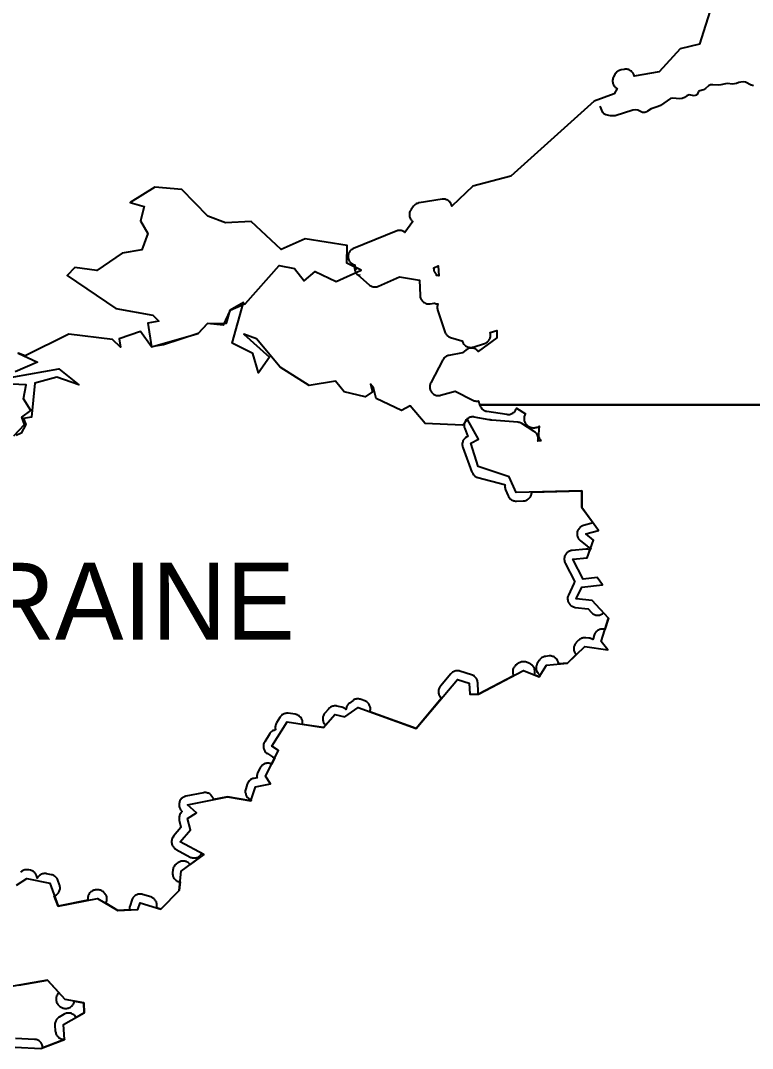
# Model space of a CAD drawing. Header units: metres. Extents: x 0 to 1325, y -1 to 773.
# Drawn here: x 779.6 to 817.7, y 166.6 to 220.1 of the extents above; entities that cross this region are included whole.
import ezdxf
from ezdxf.enums import TextEntityAlignment as Align

# ---------------------------------------------------------------- set-up
doc = ezdxf.new("R2010")
doc.units = ezdxf.units.M

msp = doc.modelspace()

# ---------------------------------------------------------------- linework, layer by layer
at = {"layer": 'CUT'}
for points in [[(816.25, 222.908), (814.96, 218.838), (813.96, 218.598), (812.87, 217.398), (811.57, 217.168), (811.57, 217.178), (811.56, 217.218), (811.55, 217.258), (811.53, 217.298), (811.51, 217.338), (811.48, 217.368), (811.45, 217.408), (811.42, 217.438), (811.38, 217.458), (811.35, 217.478), (811.31, 217.498), (811.27, 217.518), (811.23, 217.528), (811.18, 217.538), (811.14, 217.538), (811.1, 217.538), (811.05, 217.528), (810.88, 217.498), (810.84, 217.488), (810.8, 217.478), (810.75, 217.458), (810.72, 217.438), (810.68, 217.408), (810.64, 217.378), (810.61, 217.348), (810.59, 217.308), (810.56, 217.268), (810.49, 217.138), (810.47, 217.098), (810.46, 217.058), (810.45, 217.018), (810.44, 216.968), (810.44, 216.928), (810.44, 216.888), (810.45, 216.838), (810.46, 216.798), (810.47, 216.758), (810.49, 216.718), (810.52, 216.678), (810.54, 216.638), (810.57, 216.608), (810.61, 216.578), (810.64, 216.558), (810.68, 216.528), (810.53, 216.258), (809.48, 215.868), (805.15, 211.968), (803.16, 211.458), (802.08, 210.408), (802.07, 210.428), (802.06, 210.478), (802.04, 210.518), (802.02, 210.558), (801.99, 210.598), (801.97, 210.628), (801.93, 210.658), (801.9, 210.688), (801.86, 210.718), (801.82, 210.738), (801.78, 210.748), (801.74, 210.768), (801.69, 210.778), (801.65, 210.778), (801.6, 210.778), (801.56, 210.768), (800.37, 210.578), (800.33, 210.578), (800.29, 210.558), (800.25, 210.548), (800.21, 210.528), (800.17, 210.498), (800.14, 210.478), (800.11, 210.448), (800.08, 210.408), (799.95, 210.238), (799.93, 210.208), (799.91, 210.168), (799.89, 210.128), (799.87, 210.078), (799.87, 210.038), (799.86, 209.998), (799.86, 209.948), (799.86, 209.908), (799.87, 209.858), (799.89, 209.818), (799.9, 209.778), (799.92, 209.738), (799.95, 209.698), (799.98, 209.668), (800.01, 209.638), (800.04, 209.608), (799.63, 209.048), (799.6, 209.078), (799.56, 209.098), (799.52, 209.118), (799.48, 209.128), (799.44, 209.138), (799.39, 209.148), (799.35, 209.148), (799.31, 209.148), (799.26, 209.138), (799.22, 209.128), (799.18, 209.118), (796.95, 208.208), (796.91, 208.188), (796.87, 208.158), (796.84, 208.138), (796.8, 208.108), (796.77, 208.078), (796.75, 208.038), (796.72, 207.998), (796.7, 207.958), (796.69, 207.918), (796.68, 207.878), (796.67, 207.828), (796.67, 207.788), (796.67, 207.738), (796.68, 207.698), (796.69, 207.658), (796.71, 207.608), (796.73, 207.568), (796.75, 207.538), (796.78, 207.498), (796.81, 207.468), (796.84, 207.438), (796.88, 207.408), (796.92, 207.388), (796.96, 207.368), (797, 207.358), (797.04, 207.348), (797.03, 207.328), (797.02, 207.288), (797.01, 207.238), (797.01, 207.198), (797.01, 207.158), (797.02, 207.108), (797.03, 207.068), (797.04, 207.028), (797.06, 206.988), (797.08, 206.948), (797.1, 206.908), (797.13, 206.878), (797.16, 206.848), (797.77, 206.318), (797.81, 206.288), (797.85, 206.268), (797.89, 206.248), (797.93, 206.228), (797.98, 206.218), (798.02, 206.208), (798.07, 206.208), (798.12, 206.208), (798.16, 206.218), (798.21, 206.228), (798.25, 206.248), (799.34, 206.728), (800.39, 206.568), (800.42, 205.768), (800.42, 205.718), (800.43, 205.678), (800.44, 205.628), (800.46, 205.588), (800.48, 205.548), (800.51, 205.518), (800.53, 205.478), (800.57, 205.448), (800.6, 205.418), (800.64, 205.398), (800.68, 205.368), (800.72, 205.358), (800.76, 205.338), (800.8, 205.328), (800.85, 205.328), (800.89, 205.328), (800.94, 205.328), (801.16, 205.358), (801.17, 205.358), (801.22, 205.348), (801.26, 205.338), (801.31, 205.338), (801.35, 205.338), (801.34, 205.318), (801.33, 205.278), (801.32, 205.238), (801.31, 205.188), (801.31, 205.148), (801.31, 205.108), (801.32, 205.058), (801.33, 205.018), (801.71, 203.868), (801.73, 203.828), (801.75, 203.788), (801.77, 203.748), (801.8, 203.718), (801.83, 203.688), (801.86, 203.658), (801.9, 203.628), (801.93, 203.608), (801.97, 203.588), (802.01, 203.578), (802.59, 203.408), (802.61, 203.408), (802.63, 203.358), (802.64, 203.318), (802.66, 203.278), (802.69, 203.238), (802.72, 203.208), (802.75, 203.178), (802.78, 203.148), (802.81, 203.128), (802.85, 203.108), (802.89, 203.088), (802.93, 203.078), (802.98, 203.068), (803.02, 203.058), (803.06, 203.058), (803.1, 203.058), (803.15, 203.068), (803.19, 203.078), (803.78, 203.268), (803.82, 203.288), (803.86, 203.308), (803.9, 203.328), (803.93, 203.358), (803.96, 203.388), (803.99, 203.418), (804.02, 203.448), (804.04, 203.488), (804.06, 203.528), (804.07, 203.568), (804.08, 203.618), (804.09, 203.658), (804.09, 203.698), (804.09, 203.748), (804.08, 203.788), (804.07, 203.828), (804.07, 203.838), (804.42, 203.948), (804.41, 203.568), (803.45, 202.848), (803.42, 202.878), (803.39, 202.908), (803.36, 202.938), (803.32, 202.968), (803.28, 202.988), (803.24, 202.998), (803.2, 203.018), (803.15, 203.028), (803.11, 203.028), (803.07, 203.028), (803.02, 203.018), (802.98, 203.018), (802.94, 202.998), (802.9, 202.988), (802.86, 202.958), (802.82, 202.938), (802.62, 202.788), (801.92, 202.648), (801.88, 202.638), (801.84, 202.628), (801.8, 202.608), (801.76, 202.578), (801.72, 202.558), (801.69, 202.528), (801.66, 202.498), (801.64, 202.458), (801.61, 202.418), (800.97, 201.218), (800.95, 201.178), (800.94, 201.138), (800.93, 201.098), (800.92, 201.058), (800.92, 201.008), (800.92, 200.968), (800.93, 200.928), (800.94, 200.878), (800.95, 200.838), (800.97, 200.798), (800.99, 200.768), (801.02, 200.728), (801.05, 200.698), (801.08, 200.668), (801.11, 200.638), (801.15, 200.618), (801.19, 200.598), (801.23, 200.578), (801.27, 200.568), (801.31, 200.558), (801.36, 200.558), (801.4, 200.558), (801.44, 200.568), (801.49, 200.578), (802.25, 200.778), (803.16, 200.318), (803.2, 200.298), (803.24, 200.288), (803.28, 200.278), (803.33, 200.268), (803.37, 200.268), (803.41, 200.268), (803.46, 200.278), (803.52, 200.068), (849.68, 200.068)], [(779.41, 175.088), (779.95, 175.438), (781.14, 175.188), (781.58, 173.998), (783.62, 174.398), (784.68, 173.768), (785.73, 173.818), (785.84, 174.168), (786.92, 173.838), (787.88, 174.808), (787.99, 175.818), (789.16, 176.678), (787.93, 177.338), (788.46, 177.968), (788.32, 178.558), (788.78, 178.848), (788.32, 179.268), (790.39, 179.678), (791.61, 179.468), (791.85, 180.198), (792.63, 180.358), (792.37, 180.748), (793.05, 182.088), (792.71, 182.308), (793.5, 183.578), (795.39, 183.278), (795.99, 183.958), (796.51, 183.848), (797.19, 184.328), (800.21, 183.228), (802.36, 185.788), (802.97, 185.598), (803, 185.018), (803.46, 185.018), (805.81, 186.258), (806.62, 185.918), (807, 186.538), (808.09, 186.638), (808.99, 187.508), (810.2, 187.328), (809.85, 187.768), (810.22, 188.968), (809.38, 189.888), (808.55, 189.988), (808.83, 190.588), (809.92, 190.708), (809.63, 191.088), (808.91, 190.998), (808.37, 192.048), (809.12, 192.108), (809.44, 193.038), (809.04, 193.358), (809.7, 193.528), (808.84, 194.738), (808.84, 195.598), (805.42, 195.518), (805.06, 196.328), (803.44, 196.858), (803.06, 198.078), (803.46, 198.288), (802.88, 199.308), (802.62, 199.018), (800.69, 199.098), (799.91, 200.028), (799.45, 199.788), (798.14, 200.408), (797.99, 200.958), (797.83, 201.158), (797.95, 200.758), (797.56, 200.498), (796.47, 200.758), (796.02, 201.298), (794.64, 201.088), (793.13, 202.038), (791.91, 203.508), (791.25, 203.748), (792.58, 202.558), (792.01, 201.738), (791.71, 202.748), (790.63, 203.288), (791.23, 205.398), (790.54, 205.008), (790.17, 204.218), (789.35, 204.308), (788.87, 203.778), (787.07, 203.198), (786.43, 203.098), (785.86, 203.888), (784.75, 203.508), (784.82, 203.068), (784.41, 203.478), (782.13, 203.748), (779.86, 202.628), (779.49, 202.758), (780.51, 202.288), (779.35, 201.798)], [(778.47, 201.388), (781.61, 201.948), (782.65, 201.108), (781.51, 201.508), (780.36, 201.198), (780.19, 199.438), (779.78, 199.358), (779.9, 199.048), (779.65, 198.608), (779.39, 198.478)], [(779.27, 198.458), (779.82, 199.048), (779.68, 199.438), (780.16, 199.778), (779.78, 200.378), (779.91, 201.108), (778.38, 201.188)], [(849.68, 200.068), (803.52, 200.068), (803.53, 200.048), (803.55, 200.008), (803.57, 199.968), (803.59, 199.928), (803.62, 199.888), (803.65, 199.858), (803.69, 199.828), (803.72, 199.808), (803.76, 199.788), (803.8, 199.768), (803.85, 199.748), (803.89, 199.748), (804.94, 199.588), (804.99, 199.578), (805.03, 199.578), (805.07, 199.578), (805.12, 199.588), (805.16, 199.608), (805.2, 199.618), (805.24, 199.638), (805.27, 199.668), (805.31, 199.688), (805.34, 199.718), (805.37, 199.758), (805.39, 199.788), (805.41, 199.828), (805.43, 199.868), (805.44, 199.898), (805.9, 199.598), (805.89, 199.588), (805.87, 199.548), (805.85, 199.508), (805.84, 199.468), (805.83, 199.418), (805.83, 199.378), (805.83, 199.338), (805.84, 199.288), (805.84, 199.248), (805.86, 199.208), (805.87, 199.168), (805.89, 199.128), (805.92, 199.088), (805.95, 199.058), (805.98, 199.028), (806.01, 198.998), (806.05, 198.968), (806.08, 198.948), (806.12, 198.928), (806.16, 198.908), (806.2, 198.898), (806.24, 198.888), (806.28, 198.878), (806.32, 198.878), (806.37, 198.878), (806.41, 198.888), (806.46, 198.898), (806.5, 198.908), (806.54, 198.918), (806.58, 198.938), (806.61, 198.958), (806.58, 198.558), (806.58, 198.518), (806.58, 198.468), (806.59, 198.428), (806.6, 198.388), (806.62, 198.338), (806.64, 198.298), (806.67, 198.268), (806.69, 198.228), (806.71, 198.208), (806.55, 198.178), (806.56, 198.218), (806.57, 198.268), (806.57, 198.308), (806.57, 198.358), (806.56, 198.398), (806.55, 198.438), (806.53, 198.488), (806.51, 198.528), (806.49, 198.558), (806.46, 198.598), (806.43, 198.628), (806.4, 198.658), (806.36, 198.688), (805.72, 199.098), (805.68, 199.118), (805.64, 199.138), (805.6, 199.148), (805.56, 199.158), (805.51, 199.168), (804.15, 199.268), (804.13, 199.268), (804.11, 199.278), (804.06, 199.288), (804.02, 199.298), (803.24, 199.438), (803.2, 199.448), (803.15, 199.448), (803.11, 199.448), (803.07, 199.438), (803.03, 199.428), (802.98, 199.408), (802.95, 199.398), (802.91, 199.368), (802.87, 199.348), (802.84, 199.318), (802.81, 199.288), (802.79, 199.248), (802.76, 199.208), (802.75, 199.178), (802.73, 199.128), (802.72, 199.088), (802.71, 199.048), (802.71, 199.008), (802.71, 198.958), (802.72, 198.918), (802.73, 198.878), (802.74, 198.838), (802.9, 198.428), (802.87, 198.418), (802.83, 198.398), (802.79, 198.368), (802.76, 198.338), (802.73, 198.308), (802.7, 198.278), (802.67, 198.238), (802.65, 198.198), (802.64, 198.158), (802.62, 198.118), (802.61, 198.068), (802.61, 198.028), (802.61, 197.978), (802.62, 197.938), (802.63, 197.888), (802.64, 197.848), (803.12, 196.568), (803.14, 196.528), (803.16, 196.498), (803.18, 196.458), (803.21, 196.428), (803.24, 196.398), (803.27, 196.368), (803.31, 196.348), (803.34, 196.318), (803.38, 196.308), (803.42, 196.298), (804.81, 195.928), (804.84, 195.918), (804.83, 195.878), (804.83, 195.828), (804.83, 195.788), (804.84, 195.738), (804.85, 195.698), (804.87, 195.658), (805.01, 195.338), (805.03, 195.298), (805.05, 195.258), (805.08, 195.228), (805.11, 195.188), (805.14, 195.168), (805.18, 195.138), (805.22, 195.118), (805.26, 195.098), (805.3, 195.088), (805.34, 195.078), (805.39, 195.068), (805.43, 195.068), (805.79, 195.078), (805.84, 195.078), (805.88, 195.088), (805.92, 195.098), (805.96, 195.118), (806, 195.138), (806.04, 195.158), (806.07, 195.188), (806.1, 195.218), (806.13, 195.248), (806.16, 195.288), (806.18, 195.328), (806.2, 195.368), (806.21, 195.408), (806.22, 195.448), (806.23, 195.488), (806.23, 195.538), (808.84, 195.598), (808.84, 194.738), (809.42, 193.928), (808.93, 193.798), (808.88, 193.778), (808.84, 193.768), (808.81, 193.738), (808.77, 193.718), (808.74, 193.688), (808.71, 193.658), (808.68, 193.628), (808.66, 193.588), (808.63, 193.558), (808.62, 193.518), (808.6, 193.468), (808.6, 193.428), (808.59, 193.388), (808.59, 193.348), (808.59, 193.298), (808.6, 193.258), (808.61, 193.218), (808.63, 193.178), (808.65, 193.138), (808.67, 193.098), (808.7, 193.068), (808.73, 193.038), (808.76, 193.008), (809.11, 192.728), (809.14, 192.698), (809.18, 192.678), (809.22, 192.658), (809.26, 192.648), (809.3, 192.638), (809.26, 192.518), (809.23, 192.538), (809.18, 192.548), (809.14, 192.558), (809.1, 192.558), (809.05, 192.558), (808.33, 192.498), (808.29, 192.488), (808.25, 192.478), (808.2, 192.468), (808.16, 192.448), (808.13, 192.428), (808.09, 192.398), (808.06, 192.368), (808.03, 192.338), (808, 192.308), (807.98, 192.268), (807.96, 192.228), (807.94, 192.188), (807.93, 192.138), (807.92, 192.098), (807.92, 192.058), (807.92, 192.008), (807.93, 191.968), (807.94, 191.928), (807.95, 191.878), (807.97, 191.838), (808.47, 190.858), (808.44, 190.818), (808.42, 190.778), (808.14, 190.178), (808.13, 190.138), (808.11, 190.098), (808.1, 190.048), (808.1, 190.008), (808.1, 189.958), (808.11, 189.918), (808.11, 189.868), (808.13, 189.828), (808.15, 189.788), (808.17, 189.748), (808.19, 189.718), (808.22, 189.678), (808.25, 189.648), (808.29, 189.618), (808.33, 189.598), (808.37, 189.578), (808.41, 189.558), (808.45, 189.548), (808.5, 189.538), (809.16, 189.458), (809.34, 189.268), (809.37, 189.238), (809.41, 189.208), (809.45, 189.188), (809.49, 189.168), (809.53, 189.148), (809.57, 189.138), (809.61, 189.128), (809.66, 189.128), (809.7, 189.128), (809.75, 189.138), (809.79, 189.148), (809.83, 189.158), (809.87, 189.178), (809.91, 189.198), (809.95, 189.228), (809.97, 189.248), (810.22, 188.968), (810.04, 188.388), (810, 188.398), (809.96, 188.408), (809.91, 188.408), (809.87, 188.408), (809.83, 188.398), (809.78, 188.388), (809.74, 188.378), (809.7, 188.358), (809.66, 188.338), (809.63, 188.308), (809.59, 188.278), (809.56, 188.248), (809.54, 188.208), (809.52, 188.178), (809.5, 188.138), (809.48, 188.098), (809.42, 187.908), (809.41, 187.858), (809.38, 187.878), (809.34, 187.898), (809.29, 187.918), (809.25, 187.928), (809.21, 187.938), (809.05, 187.958), (809, 187.958), (808.96, 187.958), (808.91, 187.948), (808.87, 187.938), (808.82, 187.928), (808.78, 187.908), (808.74, 187.888), (808.71, 187.858), (808.67, 187.828), (808.55, 187.708), (808.52, 187.678), (808.5, 187.638), (808.47, 187.598), (808.45, 187.558), (808.44, 187.518), (808.43, 187.478), (808.42, 187.428), (808.42, 187.388), (808.42, 187.338), (808.43, 187.298), (808.44, 187.258), (808.46, 187.208), (808.48, 187.168), (808.5, 187.138), (808.53, 187.098), (808.55, 187.078), (808.09, 186.638), (807.63, 186.598), (807.63, 186.608), (807.62, 186.648), (807.61, 186.698), (807.59, 186.738), (807.57, 186.778), (807.55, 186.818), (807.52, 186.848), (807.49, 186.878), (807.46, 186.908), (807.42, 186.938), (807.39, 186.958), (807.35, 186.978), (807.31, 186.988), (807.26, 186.998), (807.22, 187.008), (807.17, 187.008), (807.13, 187.008), (806.95, 186.988), (806.9, 186.978), (806.86, 186.968), (806.82, 186.948), (806.78, 186.928), (806.74, 186.908), (806.7, 186.878), (806.67, 186.848), (806.64, 186.808), (806.61, 186.768), (806.52, 186.618), (806.5, 186.578), (806.49, 186.538), (806.47, 186.498), (806.46, 186.448), (806.46, 186.408), (806.46, 186.368), (806.47, 186.318), (806.47, 186.278), (806.49, 186.238), (806.5, 186.188), (806.53, 186.158), (806.55, 186.118), (806.58, 186.078), (806.61, 186.048), (806.65, 186.028), (806.67, 186.008), (806.62, 185.918), (806.36, 186.028), (806.38, 186.058), (806.39, 186.098), (806.4, 186.148), (806.4, 186.188), (806.4, 186.238), (806.39, 186.278), (806.38, 186.318), (806.37, 186.368), (806.35, 186.408), (806.33, 186.438), (806.3, 186.478), (806.27, 186.508), (806.24, 186.538), (806.2, 186.568), (806.17, 186.588), (806.13, 186.608), (805.99, 186.668), (805.95, 186.688), (805.91, 186.698), (805.87, 186.708), (805.82, 186.708), (805.78, 186.708), (805.74, 186.698), (805.7, 186.698), (805.66, 186.678), (805.62, 186.668), (805.58, 186.648), (805.46, 186.578), (805.43, 186.548), (805.39, 186.528), (805.36, 186.498), (805.33, 186.458), (805.31, 186.428), (805.29, 186.388), (805.27, 186.348), (805.25, 186.298), (805.25, 186.258), (805.24, 186.218), (805.24, 186.168), (805.24, 186.128), (805.25, 186.078), (805.27, 186.038), (805.28, 185.998), (805.29, 185.978), (803.46, 185.018), (803.45, 185.018), (803.45, 185.028), (803.45, 185.068), (803.45, 185.118), (803.42, 185.628), (803.41, 185.668), (803.4, 185.718), (803.39, 185.758), (803.37, 185.798), (803.35, 185.838), (803.32, 185.878), (803.29, 185.908), (803.26, 185.938), (803.23, 185.968), (803.19, 185.988), (803.15, 186.008), (803.1, 186.028), (802.49, 186.218), (802.45, 186.228), (802.41, 186.238), (802.36, 186.238), (802.32, 186.238), (802.28, 186.228), (802.23, 186.218), (802.19, 186.208), (802.15, 186.188), (802.11, 186.168), (802.08, 186.138), (802.05, 186.108), (802.02, 186.078), (801.48, 185.438), (801.45, 185.408), (801.43, 185.368), (801.41, 185.328), (801.39, 185.288), (801.38, 185.238), (801.37, 185.198), (801.37, 185.158), (801.37, 185.108), (801.38, 185.068), (801.39, 185.028), (801.4, 184.988), (801.42, 184.948), (801.44, 184.908), (801.47, 184.868), (801.5, 184.838), (801.53, 184.808), (800.21, 183.228), (797.8, 184.108), (797.81, 184.138), (797.82, 184.178), (797.83, 184.228), (797.83, 184.268), (797.83, 184.308), (797.82, 184.358), (797.81, 184.398), (797.79, 184.438), (797.77, 184.478), (797.75, 184.518), (797.72, 184.558), (797.69, 184.588), (797.65, 184.618), (797.62, 184.638), (797.58, 184.658), (797.54, 184.678), (797.35, 184.748), (797.3, 184.768), (797.26, 184.768), (797.22, 184.778), (797.17, 184.778), (797.13, 184.778), (797.09, 184.768), (797.04, 184.758), (797, 184.738), (796.96, 184.718), (796.93, 184.688), (796.75, 184.558), (796.71, 184.538), (796.68, 184.508), (796.65, 184.468), (796.63, 184.438), (796.61, 184.398), (796.59, 184.358), (796.58, 184.318), (796.57, 184.268), (796.56, 184.228), (796.54, 184.238), (796.51, 184.268), (796.47, 184.288), (796.43, 184.308), (796.39, 184.328), (796.35, 184.338), (796.09, 184.398), (796.05, 184.408), (796, 184.408), (795.96, 184.408), (795.91, 184.398), (795.87, 184.388), (795.83, 184.378), (795.79, 184.358), (795.75, 184.338), (795.71, 184.318), (795.68, 184.288), (795.65, 184.248), (795.46, 184.028), (795.43, 183.998), (795.41, 183.958), (795.39, 183.918), (795.37, 183.878), (795.36, 183.838), (795.35, 183.798), (795.35, 183.748), (795.35, 183.708), (795.36, 183.668), (795.37, 183.618), (795.38, 183.578), (795.4, 183.538), (795.42, 183.498), (795.44, 183.468), (795.47, 183.428), (795.5, 183.398), (795.39, 183.278), (794.3, 183.448), (794.3, 183.458), (794.3, 183.508), (794.3, 183.548), (794.29, 183.598), (794.29, 183.638), (794.27, 183.678), (794.26, 183.718), (794.24, 183.758), (794.21, 183.798), (794.18, 183.828), (794.15, 183.858), (794.12, 183.888), (794.08, 183.918), (794.04, 183.938), (794, 183.948), (793.96, 183.968), (793.91, 183.978), (793.56, 184.028), (793.52, 184.028), (793.48, 184.028), (793.43, 184.018), (793.39, 184.018), (793.35, 183.998), (793.31, 183.988), (793.27, 183.968), (793.23, 183.938), (793.2, 183.908), (793.17, 183.878), (793.14, 183.848), (793.12, 183.808), (792.95, 183.528), (792.92, 183.488), (792.91, 183.448), (792.89, 183.408), (792.89, 183.368), (792.88, 183.318), (792.88, 183.278), (792.88, 183.238), (792.89, 183.188), (792.9, 183.168), (792.85, 183.158), (792.81, 183.138), (792.77, 183.128), (792.73, 183.108), (792.69, 183.078), (792.66, 183.058), (792.63, 183.018), (792.6, 182.988), (792.58, 182.948), (792.33, 182.538), (792.3, 182.508), (792.29, 182.468), (792.27, 182.418), (792.27, 182.378), (792.26, 182.338), (792.26, 182.288), (792.26, 182.248), (792.27, 182.208), (792.28, 182.168), (792.3, 182.118), (792.32, 182.088), (792.34, 182.048), (792.37, 182.008), (792.4, 181.978), (792.43, 181.948), (792.47, 181.928), (792.74, 181.758), (792.78, 181.738), (792.82, 181.718), (792.86, 181.708), (792.69, 181.378), (792.66, 181.388), (792.62, 181.408), (792.58, 181.418), (792.54, 181.428), (792.49, 181.428), (792.45, 181.428), (792.4, 181.418), (792.36, 181.408), (792.32, 181.398), (792.28, 181.378), (792.24, 181.348), (792.2, 181.328), (792.17, 181.298), (792.14, 181.258), (792.11, 181.228), (792.09, 181.188), (791.97, 180.958), (791.95, 180.918), (791.94, 180.878), (791.93, 180.838), (791.92, 180.788), (791.92, 180.748), (791.92, 180.708), (791.93, 180.668), (791.77, 180.638), (791.72, 180.628), (791.68, 180.618), (791.64, 180.598), (791.6, 180.578), (791.57, 180.548), (791.54, 180.518), (791.51, 180.488), (791.48, 180.448), (791.46, 180.418), (791.44, 180.378), (791.42, 180.338), (791.34, 180.088), (791.33, 180.038), (791.32, 179.998), (791.32, 179.958), (791.32, 179.908), (791.33, 179.868), (791.34, 179.828), (791.35, 179.788), (791.37, 179.748), (791.39, 179.708), (791.42, 179.668), (791.45, 179.638), (791.48, 179.608), (791.51, 179.578), (791.55, 179.558), (791.59, 179.538), (791.63, 179.518), (791.61, 179.468), (790.39, 179.678), (789.67, 179.538), (789.66, 179.588), (789.64, 179.628), (789.62, 179.668), (789.6, 179.698), (789.57, 179.738), (789.55, 179.768), (789.51, 179.798), (789.48, 179.828), (789.44, 179.848), (789.4, 179.868), (789.36, 179.878), (789.32, 179.888), (789.27, 179.898), (789.23, 179.898), (789.19, 179.898), (789.14, 179.888), (788.23, 179.708), (788.19, 179.698), (788.15, 179.688), (788.11, 179.668), (788.07, 179.638), (788.03, 179.618), (788, 179.588), (787.97, 179.548), (787.94, 179.518), (787.92, 179.478), (787.9, 179.438), (787.89, 179.388), (787.88, 179.348), (787.87, 179.298), (787.87, 179.258), (787.87, 179.208), (787.88, 179.168), (787.89, 179.128), (787.91, 179.088), (787.93, 179.048), (787.95, 179.008), (787.98, 178.968), (788.01, 178.938), (788.04, 178.908), (788, 178.878), (787.97, 178.848), (787.95, 178.808), (787.92, 178.768), (787.9, 178.728), (787.89, 178.688), (787.88, 178.638), (787.87, 178.598), (787.87, 178.548), (787.87, 178.498), (787.88, 178.458), (787.96, 178.108), (787.96, 178.088), (787.58, 177.628), (787.56, 177.588), (787.53, 177.558), (787.52, 177.518), (787.5, 177.468), (787.49, 177.428), (787.48, 177.388), (787.48, 177.338), (787.48, 177.298), (787.49, 177.248), (787.5, 177.208), (787.51, 177.168), (787.53, 177.128), (787.56, 177.088), (787.58, 177.058), (787.61, 177.018), (787.64, 176.988), (787.68, 176.968), (787.72, 176.938), (788.45, 176.548), (788.49, 176.528), (788.53, 176.518), (788.57, 176.508), (788.61, 176.498), (788.66, 176.498), (788.7, 176.498), (788.74, 176.508), (788.79, 176.518), (788.83, 176.528), (788.87, 176.548), (788.9, 176.568), (788.94, 176.598), (788.97, 176.628), (789, 176.658), (789.03, 176.688), (789.05, 176.728), (789.05, 176.738), (789.16, 176.678), (788.45, 176.158), (788.43, 176.178), (788.4, 176.208), (788.37, 176.238), (788.34, 176.268), (788.3, 176.288), (788.26, 176.308), (788.21, 176.318), (788.17, 176.328), (788.13, 176.338), (788.08, 176.338), (788.04, 176.338), (787.99, 176.328), (787.95, 176.318), (787.91, 176.298), (787.87, 176.278), (787.83, 176.258), (787.73, 176.188), (787.7, 176.158), (787.67, 176.128), (787.64, 176.098), (787.61, 176.058), (787.59, 176.018), (787.57, 175.988), (787.56, 175.938), (787.55, 175.898), (787.54, 175.858), (787.53, 175.738), (787.53, 175.688), (787.53, 175.648), (787.54, 175.608), (787.55, 175.558), (787.57, 175.518), (787.59, 175.478), (787.61, 175.438), (787.64, 175.408), (787.67, 175.378), (787.7, 175.348), (787.74, 175.318), (787.78, 175.298), (787.82, 175.278), (787.86, 175.268), (787.9, 175.258), (787.93, 175.248), (787.88, 174.808), (786.92, 173.838), (786.7, 173.908), (786.71, 173.948), (786.72, 173.998), (786.72, 174.038), (786.72, 174.078), (786.71, 174.128), (786.7, 174.168), (786.69, 174.208), (786.67, 174.248), (786.64, 174.288), (786.62, 174.328), (786.59, 174.358), (786.56, 174.388), (786.52, 174.408), (786.48, 174.438), (786.44, 174.458), (786.4, 174.468), (785.97, 174.598), (785.93, 174.608), (785.88, 174.618), (785.84, 174.618), (785.8, 174.618), (785.75, 174.608), (785.71, 174.598), (785.67, 174.588), (785.63, 174.568), (785.59, 174.548), (785.56, 174.518), (785.53, 174.488), (785.5, 174.458), (785.47, 174.418), (785.45, 174.388), (785.43, 174.348), (785.41, 174.308), (785.32, 174.028), (785.31, 173.988), (785.3, 173.938), (785.3, 173.898), (785.3, 173.858), (785.31, 173.808), (785.31, 173.798), (784.68, 173.768), (784.06, 174.138), (784.06, 174.148), (784.08, 174.188), (784.1, 174.228), (784.11, 174.268), (784.12, 174.308), (784.12, 174.358), (784.12, 174.398), (784.11, 174.438), (784.11, 174.478), (784.09, 174.528), (784.07, 174.568), (784.05, 174.598), (784.03, 174.638), (784, 174.668), (783.97, 174.698), (783.94, 174.728), (783.9, 174.758), (783.85, 174.788), (783.82, 174.808), (783.78, 174.818), (783.74, 174.828), (783.7, 174.838), (783.66, 174.848), (783.61, 174.848), (783.57, 174.848), (783.53, 174.838), (783.48, 174.828), (783.44, 174.818), (783.4, 174.808), (783.36, 174.788), (783.32, 174.758), (783.28, 174.738), (783.25, 174.708), (783.22, 174.678), (783.2, 174.638), (783.17, 174.598), (783.15, 174.558), (783.14, 174.518), (783.13, 174.478), (783.12, 174.428), (783.12, 174.388), (783.12, 174.348), (783.13, 174.298), (781.58, 173.998), (781.38, 174.528), (781.42, 174.538), (781.46, 174.558), (781.5, 174.588), (781.53, 174.618), (781.56, 174.648), (781.59, 174.678), (781.62, 174.718), (781.64, 174.758), (781.65, 174.798), (781.67, 174.838), (781.68, 174.888), (781.68, 174.928), (781.68, 174.978), (781.67, 175.018), (781.66, 175.068), (781.65, 175.108), (781.56, 175.348), (781.54, 175.388), (781.52, 175.428), (781.49, 175.468), (781.46, 175.498), (781.43, 175.528), (781.4, 175.558), (781.36, 175.578), (781.32, 175.598), (781.27, 175.618), (781.23, 175.628), (780.98, 175.678), (780.93, 175.688), (780.89, 175.688), (780.85, 175.688), (780.8, 175.678), (780.76, 175.668), (780.72, 175.648), (780.68, 175.638), (780.64, 175.608), (780.6, 175.588), (780.57, 175.558), (780.54, 175.518), (780.51, 175.488), (780.49, 175.448), (780.48, 175.488), (780.47, 175.538), (780.46, 175.578), (780.44, 175.618), (780.42, 175.658), (780.4, 175.688), (780.37, 175.728), (780.34, 175.758), (780.3, 175.788), (780.26, 175.808), (780.22, 175.828), (780.18, 175.848), (780.14, 175.858), (780.05, 175.878), (780.01, 175.888), (779.96, 175.888), (779.92, 175.888), (779.88, 175.878), (779.84, 175.878), (779.8, 175.858), (779.76, 175.848), (779.72, 175.828), (779.69, 175.808), (779.62, 175.758)], [(779.34, 166.648), (780.67, 166.588), (781.91, 167.058), (781.86, 167.828), (782.93, 168.438), (782.92, 168.958), (781.95, 169.128), (781.02, 170.148), (778.13, 169.638)], [(779.54, 169.888), (781.02, 170.148), (781.62, 169.498), (781.6, 169.478), (781.57, 169.448), (781.55, 169.408), (781.52, 169.368), (781.5, 169.328), (781.49, 169.288), (781.48, 169.248), (781.47, 169.198), (781.47, 169.158), (781.47, 169.118), (781.48, 169.068), (781.49, 169.028), (781.5, 168.988), (781.52, 168.948), (781.55, 168.908), (781.57, 168.868), (781.6, 168.838), (781.63, 168.808), (781.66, 168.778), (781.7, 168.758), (781.73, 168.738), (781.77, 168.718), (781.81, 168.698), (781.84, 168.688), (781.88, 168.678), (781.92, 168.668), (781.97, 168.668), (782.01, 168.668), (782.06, 168.678), (782.1, 168.688), (782.14, 168.698), (782.18, 168.718), (782.22, 168.738), (782.26, 168.768), (782.29, 168.798), (782.32, 168.828), (782.35, 168.858), (782.37, 168.898), (782.39, 168.938), (782.41, 168.978), (782.42, 169.028), (782.42, 169.048), (782.92, 168.958), (782.93, 168.438), (782.51, 168.198), (782.51, 168.208), (782.48, 168.238), (782.46, 168.278), (782.43, 168.308), (782.39, 168.338), (782.36, 168.358), (782.32, 168.378), (782.28, 168.398), (782.24, 168.418), (782.19, 168.418), (782.15, 168.428), (782.1, 168.428), (782.06, 168.428), (782.02, 168.418), (781.98, 168.408), (781.93, 168.388), (781.9, 168.368), (781.64, 168.218), (781.6, 168.198), (781.56, 168.168), (781.53, 168.128), (781.5, 168.098), (781.47, 168.058), (781.45, 168.018), (781.44, 167.978), (781.42, 167.938), (781.41, 167.888), (781.41, 167.848), (781.41, 167.798), (781.43, 167.488), (781.44, 167.448), (781.45, 167.398), (781.46, 167.358), (781.48, 167.318), (781.5, 167.278), (781.52, 167.238), (781.55, 167.208), (781.59, 167.178), (781.62, 167.148), (781.66, 167.128), (781.7, 167.108), (781.74, 167.088), (781.78, 167.078), (781.83, 167.068), (781.87, 167.068), (781.91, 167.068), (781.91, 167.058), (780.78, 166.628), (780.78, 166.638), (780.77, 166.688), (780.76, 166.728), (780.75, 166.768), (780.73, 166.808), (780.71, 166.848), (780.69, 166.878), (780.66, 166.918), (780.63, 166.948), (780.59, 166.978), (780.56, 166.998), (780.52, 167.018), (780.48, 167.038), (780.43, 167.048), (780.39, 167.058), (780.35, 167.058), (779.36, 167.098)]]:
    msp.add_lwpolyline(points, dxfattribs=at)
for points in [[(786.43, 203.098), (788.87, 203.778), (789.35, 204.308), (790.35, 204.318), (790.54, 205.008), (791.33, 205.348), (793.09, 207.318), (793.88, 207.168), (794.39, 206.528), (794.95, 207.018), (796.05, 206.498), (797.35, 207.078), (796.61, 207.438), (796.62, 208.368), (794.44, 208.708), (793.18, 208.158), (791.62, 209.608), (790.29, 209.538), (789.37, 209.898), (788.02, 211.278), (786.61, 211.398), (785.33, 210.598), (786.06, 210.398), (785.86, 209.648), (786.24, 208.988), (785.94, 208.138), (784.91, 207.968), (783.59, 207.058), (782.45, 207.218), (782.05, 206.808), (784.58, 205.088), (786.5, 204.738), (786.82, 204.428), (786.24, 204.328), (786.43, 203.098)], [(801.36, 206.798), (801.32, 206.808), (801.28, 206.808), (801.27, 206.848), (801.25, 206.888), (801.23, 206.928), (801.21, 206.968), (801.18, 206.998), (801.16, 207.028), (801.16, 207.048), (801.16, 207.088), (801.15, 207.128), (801.14, 207.178), (801.13, 207.208), (801.36, 207.298), (801.4, 206.788), (801.36, 206.798)]]:
    msp.add_lwpolyline(points, close=True, dxfattribs=at)
at = {"layer": 'SCORE'}
for points in [[(815.43, 216.678), (815.27, 216.528)], [(815.53, 216.718), (815.43, 216.678)], [(815.66, 216.728), (815.53, 216.718)], [(815.93, 216.698), (815.66, 216.728)], [(816.07, 216.718), (815.93, 216.698)], [(816.31, 216.778), (816.07, 216.718)], [(816.42, 216.788), (816.31, 216.778)], [(816.68, 216.758), (816.42, 216.788)], [(816.79, 216.768), (816.68, 216.758)], [(816.89, 216.788), (816.79, 216.768)], [(817.01, 216.838), (816.89, 216.788)], [(817.12, 216.868), (817.01, 216.838)], [(817.24, 216.878), (817.12, 216.868)], [(817.36, 216.858), (817.24, 216.878)], [(817.65, 216.708), (817.36, 216.858)], [(817.67, 216.698), (817.65, 216.708)], [(817.77, 216.678), (817.67, 216.698)], [(814.3, 216.148), (814.19, 216.058)], [(814.43, 216.198), (814.3, 216.148)], [(814.69, 216.148), (814.43, 216.198)], [(814.8, 216.188), (814.69, 216.148)], [(814.84, 216.228), (814.8, 216.188)], [(814.89, 216.338), (814.84, 216.228)], [(814.92, 216.378), (814.89, 216.338)], [(814.98, 216.418), (814.92, 216.378)], [(815.17, 216.468), (814.98, 216.418)], [(815.27, 216.528), (815.17, 216.468)], [(809.94, 215.288), (809.8, 215.618)], [(812.82, 215.588), (812.45, 215.468)], [(812.94, 215.648), (812.82, 215.588)], [(813.45, 216.008), (812.94, 215.648)], [(813.56, 216.028), (813.45, 216.008)], [(813.94, 215.988), (813.56, 216.028)], [(814.07, 216.008), (813.94, 215.988)], [(814.19, 216.058), (814.07, 216.008)], [(809.99, 215.218), (809.94, 215.288)], [(810.08, 215.168), (809.99, 215.218)], [(810.33, 215.108), (810.08, 215.168)], [(810.58, 215.108), (810.33, 215.108)], [(811.49, 215.408), (810.58, 215.108)], [(811.63, 215.428), (811.49, 215.408)], [(811.75, 215.398), (811.63, 215.428)], [(811.99, 215.288), (811.75, 215.398)], [(812.12, 215.278), (811.99, 215.288)], [(812.23, 215.318), (812.12, 215.278)], [(812.26, 215.348), (812.23, 215.318)], [(812.45, 215.468), (812.26, 215.348)], [(797.11, 207.148), (797.02, 207.098), (797.03, 207.068), (797.04, 207.028), (797.06, 206.988), (797.08, 206.948), (797.1, 206.908), (797.13, 206.878), (797.16, 206.848), (797.23, 206.788), (797.26, 206.808), (797.29, 206.878)]]:
    msp.add_lwpolyline(points, dxfattribs=at)

# ---------------------------------------------------------------- texts
at = {"layer": 'ENGRAVE'}
msp.add_text('UKRAINE', height=4, dxfattribs=at).set_placement((782.008, 187.856), align=Align.CENTER)

doc.saveas('drawing.dxf')
